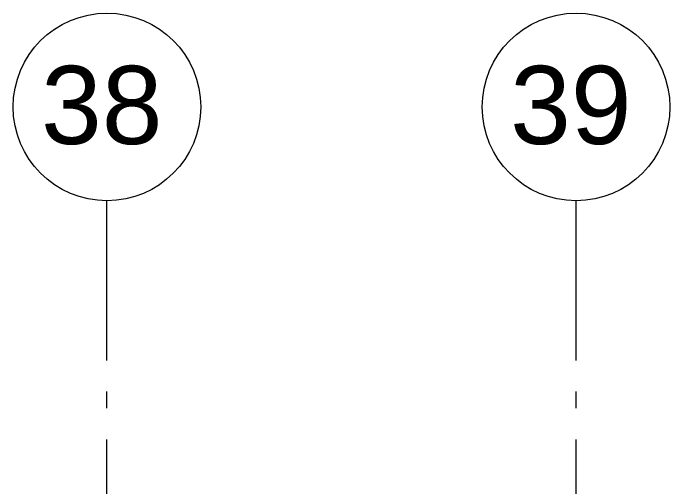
# Model space of a CAD drawing. Header units: millimetres. Extents: x -537608 to 253996, y -217170 to 186033.
# Drawn here: x -264526 to -260326, y 103227 to 106257 of the extents above; entities that cross this region are included whole.
import ezdxf

# ---------------------------------------------------------------- set-up
doc = ezdxf.new("R2010")
doc.units = ezdxf.units.MM
doc.layers.add('PDF _Геометрия', color=7, linetype='Continuous')
doc.layers.add('PDF _Текст', color=7, linetype='Continuous')
doc.styles.add('PDF ArialMT', font='arial.ttf')

msp = doc.modelspace()

# ---------------------------------------------------------------- linework, layer by layer
at = {"layer": 'PDF _Геометрия', "color": 253, "lineweight": 9, "true_color": 0xaaaaaa}
for p, q in [((-263926.1847, 104035.9315), (-263926.1847, 105057.1936)), ((-260926.1861, 104035.9315), (-260926.1861, 105057.1936)), ((-263926.1847, 103730.0981), (-263926.1847, 103835.933)), ((-260926.1861, 103730.0981), (-260926.1861, 103835.933)), ((-263926.1847, 102530.0999), (-263926.1847, 103530.0994)), ((-260926.1861, 102530.0999), (-260926.1861, 103530.0994))]:
    msp.add_line(p, q, dxfattribs=at)
at = {"layer": 'PDF _Геометрия', "lineweight": 20}
for centre, radius in [((-263926.187, 105657.1943), 600.0004), ((-260926.1871, 105657.1938), 599.999)]:
    msp.add_circle(centre, radius, dxfattribs=at)

# ---------------------------------------------------------------- texts
at = {"layer": 'PDF _Текст', "char_height": 500, "attachment_point": 4, "style": 'PDF ArialMT'}
for s, insert in [('38', (-264347.7416, 105666.2696)), ('39', (-261347.743, 105666.2696))]:
    msp.add_mtext(s, dxfattribs=dict(at, insert=insert))

doc.saveas('drawing.dxf')
